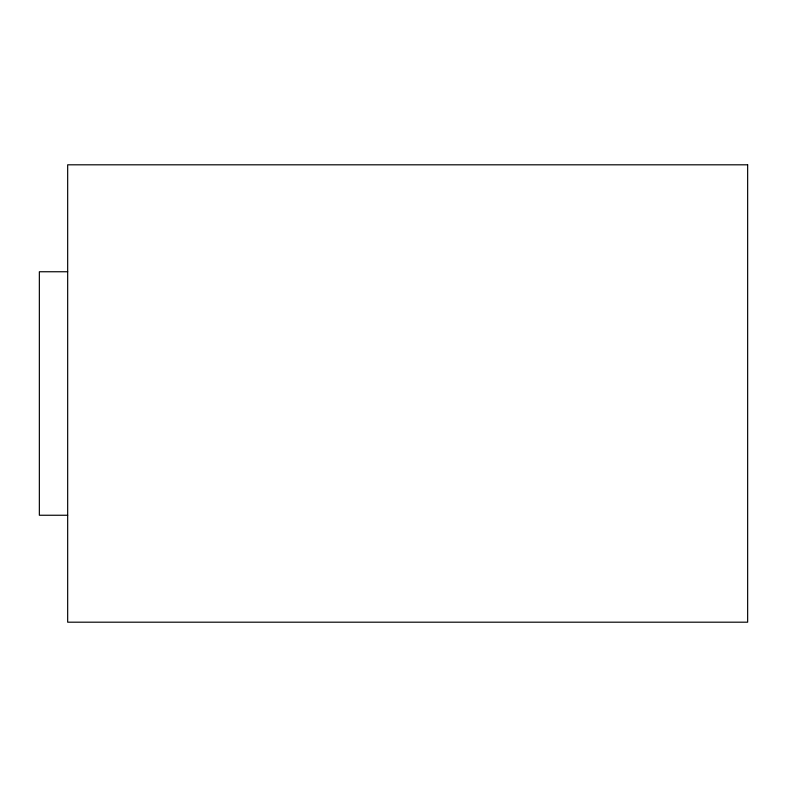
<?xml version="1.0" encoding="UTF-8"?>
<svg xmlns="http://www.w3.org/2000/svg" width="787" height="787" viewBox="0 0 787 787"><rect width="100%" height="100%" fill="white"/><g stroke="black" fill="none" stroke-linecap="round" stroke-linejoin="round"><path stroke-width="1.18" d="M67.672 271.751L39.35 271.751L39.35 515.249L67.672 515.249M747.65 164.808L67.672 164.808L67.672 622.192L747.65 622.192L747.65 164.808"/></g></svg>
